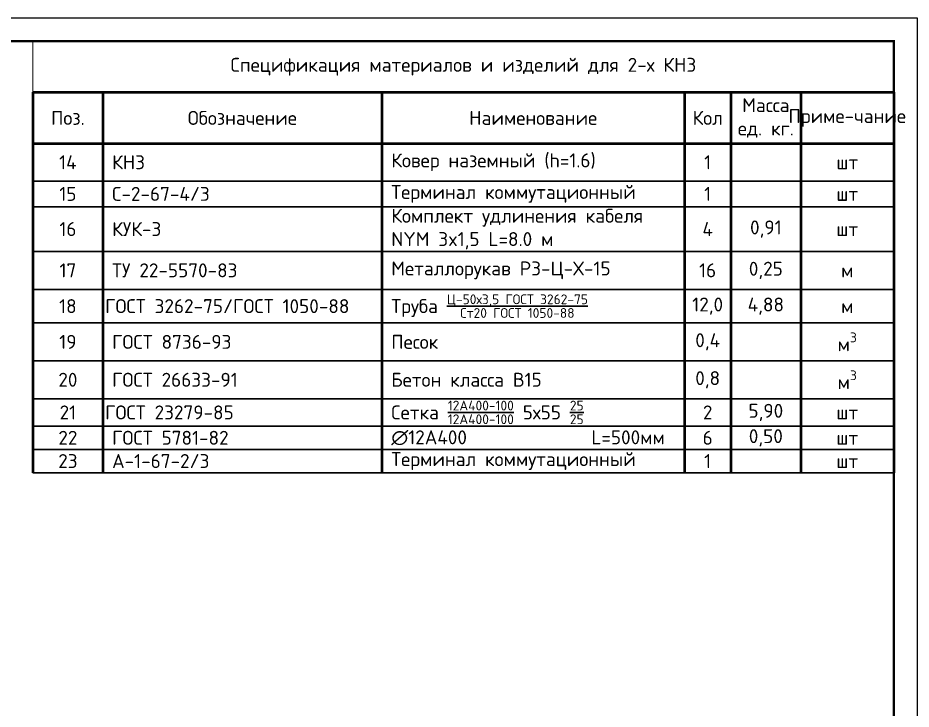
# Model space of a CAD drawing. Header units: millimetres. Extents: x -112426 to 6776, y 1218 to 38707.
# Drawn here: x 5431.6 to 5623.6, y 2427.5 to 2576.1 of the extents above; entities that cross this region are included whole.
import ezdxf
from ezdxf.enums import TextEntityAlignment as Align

# ---------------------------------------------------------------- set-up
doc = ezdxf.new("R2010")
doc.units = ezdxf.units.MM
doc.layers.add('Размеры на чертеже', color=250, linetype='Continuous', lineweight=25)
doc.layers.add('Таблица', color=250, linetype='Continuous', lineweight=30)
doc.styles.add('-ISOCPEUR-', font='isocpeur.ttf')

# ---------------------------------------------------------------- blocks, each defined once
blk = doc.blocks.new('*U154')
blk.add_lwpolyline([(0, 0), (420, 0), (420, -297), (0, -297)], close=True)
at = {"const_width": 0.5}
blk.add_lwpolyline([(20, -5), (415, -5), (415, -292), (20, -292)], close=True, dxfattribs=at)
at = {"style": '-ISOCPEUR-'}
blk.add_attdef('РАЗРАБОТАЛ', text='', height=2.5, dxfattribs=at).set_placement((250.5, -264.22), align=Align.MIDDLE_LEFT)
at = {"style": '-ISOCPEUR-', "flags": 8}
for tag, height, p in [('ДАТА', 2.5, (290.07, -264.4)), ('ДАТА1', 2.5, (290.07, -269.4)), ('ЛИСТ', 3, (386.39, -271.92)), ('ЛИСТОВ', 3, (403.89, -271.92)), ('ФОРМАТ', 3, (380.97, -294.75))]:
    blk.add_attdef(tag, text='', height=height, dxfattribs=at).set_placement(p, align=Align.MIDDLE_CENTER)
at = {"style": '-ISOCPEUR-'}
blk.add_attdef('ПРОВЕРИЛ', (250.75, -270.73), '', height=2.5, dxfattribs=at)
at = {"style": '-ISOCPEUR-', "flags": 8}
blk.add_attdef('ИМЯ_ЧЕРТЕЖА_001', (321.33, -285.18), '', height=3, dxfattribs=at)
blk = doc.blocks.new('*T125')
at = {"layer": 'Defpoints', "color": 8, "linetype": 'ByBlock', "lineweight": 0, "transparency": 16777216}
for p, q in [((0, 0), (185, 0)), ((0, 0), (0, -11)), ((185, 0), (185, -11))]:
    blk.add_line(p, q, dxfattribs=at)
at = {"layer": 'Таблица', "color": 0, "lineweight": 50, "transparency": 16777216}
for p, q in [((0, -11), (185, -11)), ((0, -11), (0, -92.73)), ((15, -11), (15, -92.73)), ((75, -11), (75, -92.73)), ((140, -11), (140, -92.73)), ((150, -11), (150, -92.73)), ((165, -11), (165, -92.73)), ((185, -11), (185, -92.73)), ((0, -22), (185, -22))]:
    blk.add_line(p, q, dxfattribs=at)
at = {"layer": 'Таблица', "color": 0, "lineweight": 30, "transparency": 16777216}
for p, q in [((0, -30.06), (185, -30.06)), ((0, -35.58), (185, -35.58)), ((0, -45.18), (185, -45.18)), ((0, -53.33), (185, -53.33)), ((0, -60.55), (185, -60.55)), ((0, -68.69), (185, -68.69)), ((0, -76.83), (185, -76.83)), ((0, -82.73), (185, -82.73)), ((0, -87.73), (185, -87.73)), ((0, -92.73), (185, -92.73))]:
    blk.add_line(p, q, dxfattribs=at)
at = {"layer": 'Таблица', "color": 7, "transparency": 16777216, "char_height": 3, "style": '-ISOCPEUR-'}
for s, insert, width, attachment_point in [('Спецификация материалов и изделий для 2-х КНЗ', (92.5, -5.5), 182, 5), ('{\\C256;С-2-67-4/3}', (17, -32.82), 56, 4), ('1', (145, -32.82), 9, 5), ('Комплект удлинения кабеля NYM 3x1,5 L=8.0 м', (77, -40.38), 61, 4), ('КУК-3', (17, -40.38), 56, 4), ('4', (145, -40.38), 9, 5), ('0,91', (157.5, -40.38), 14, 5), ('ТУ 22-5570-83', (17, -49.25), 56, 4), ('Металлорукав РЗ-Ц-Х-15', (77, -49.25), 61, 4), ('16', (145, -49.25), 9, 5), ('0,25', (157.5, -49.25), 14, 5), ('ГОСТ 3262-75/ГОСТ 1050-88', (15.5, -56.94), 59, 4), ('\\A1;Труба {\\H0.7x;\\SЦ-50х3,5 ГОСТ 3262-75/Ст20 ГОСТ 1050-88;}', (77, -56.94), 61, 4), ('12,0', (145, -56.94), 9, 5), ('4,88', (157.5, -56.94), 14, 5), ('м', (175, -56.94), 19, 5), ('ГОСТ 8736-93', (17, -64.62), 56, 4), ('Песок', (77, -64.62), 61, 4), ('0,4', (145, -64.62), 9, 5), ('0,8', (145, -72.76), 9, 5), ('ГОСТ 26633-91', (17, -72.76), 56, 4), ('Бетон класса В15', (77, -72.76), 61, 4), ('\\A1;Сетка {\\H0.7x;\\S12А400-100/12А400-100;\\H1.42857x; 5х55 \\H0.7x;\\S25/25;\\H1.42857x; }', (77, -79.78), 61, 4), ('{\\C256;А-1-67-2/3}', (17, -90.23), 56, 4), ('1', (145, -90.23), 9, 5)]:
    blk.add_mtext(s, dxfattribs=dict(at, insert=insert, width=width, attachment_point=attachment_point))
at = {"layer": 'Таблица', "color": 18, "true_color": 0x000000, "transparency": 16777216, "char_height": 3, "style": '-ISOCPEUR-'}
for s, insert, width, attachment_point in [('Масса ед. кг.', (157.5, -16.5), 13, 5), ('Поз.', (7.5, -16.5), 12, 5), ('Обозначение', (45, -16.5), 57, 5), ('Наименование', (107.5, -16.5), 62, 5), ('Кол', (145, -16.5), 8, 5), ('Приме-чание', (175, -16.5), 17, 5), ('14', (7.5, -26.03), 14, 5), ('КНЗ', (17, -26.03), 56, 4), ('Ковер наземный (h=1.6)', (77, -26.03), 61, 4), ('1', (145, -26.03), 9, 5), ('шт', (175, -26.03), 19, 5), ('15', (7.5, -32.82), 14, 5), ('шт', (175, -32.82), 19, 5), ('16', (7.5, -40.38), 14, 5), ('шт', (175, -40.38), 19, 5), ('17', (7.5, -49.25), 14, 5), ('м', (175, -49.25), 19, 5), ('18', (7.5, -56.94), 14, 5), ('19', (7.5, -64.62), 14, 5), ('\\A1;м{\\H0.7x;\\S3^ ;}', (175, -64.62), 19, 5), ('\\A1;м{\\H0.7x;\\S3^ ;}', (175, -72.76), 19, 5), ('20', (7.5, -72.76), 14, 5), ('шт', (175, -79.78), 19, 5), ('шт', (175, -85.23), 19, 5), ('23', (7.5, -90.23), 14, 5), ('шт', (175, -90.23), 19, 5)]:
    blk.add_mtext(s, dxfattribs=dict(at, insert=insert, width=width, attachment_point=attachment_point))
at = {"layer": 'Таблица', "color": 0, "transparency": 16777216, "char_height": 3, "style": '-ISOCPEUR-'}
for s, insert, width, attachment_point in [('Терминал коммутационный ', (77, -32.82), 61, 4), ('21', (7.5, -79.78), 14, 5), ('ГОСТ 23279-85', (15.5, -79.78), 59, 4), ('2', (145, -79.78), 9, 5), ('5,90', (157.5, -79.78), 14, 5), ('22', (7.5, -85.23), 14, 5), ('ГОСТ 5781-82', (17, -85.23), 56, 4), ('∅12А400              L=500мм', (77, -85.23), 61, 4), ('6', (145, -85.23), 9, 5), ('0,50', (157.5, -85.23), 14, 5), ('Терминал коммутационный ', (77, -90.23), 61, 4)]:
    blk.add_mtext(s, dxfattribs=dict(at, insert=insert, width=width, attachment_point=attachment_point))

msp = doc.modelspace()

# ---------------------------------------------------------------- block references
msp.add_blockref('*T125', (5434.871, 2571.051))
at = {"layer": 'Размеры на чертеже', "lineweight": 90}
msp.add_blockref('*U154', (5204.871, 2576.051), dxfattribs=at)

doc.saveas('drawing.dxf')
